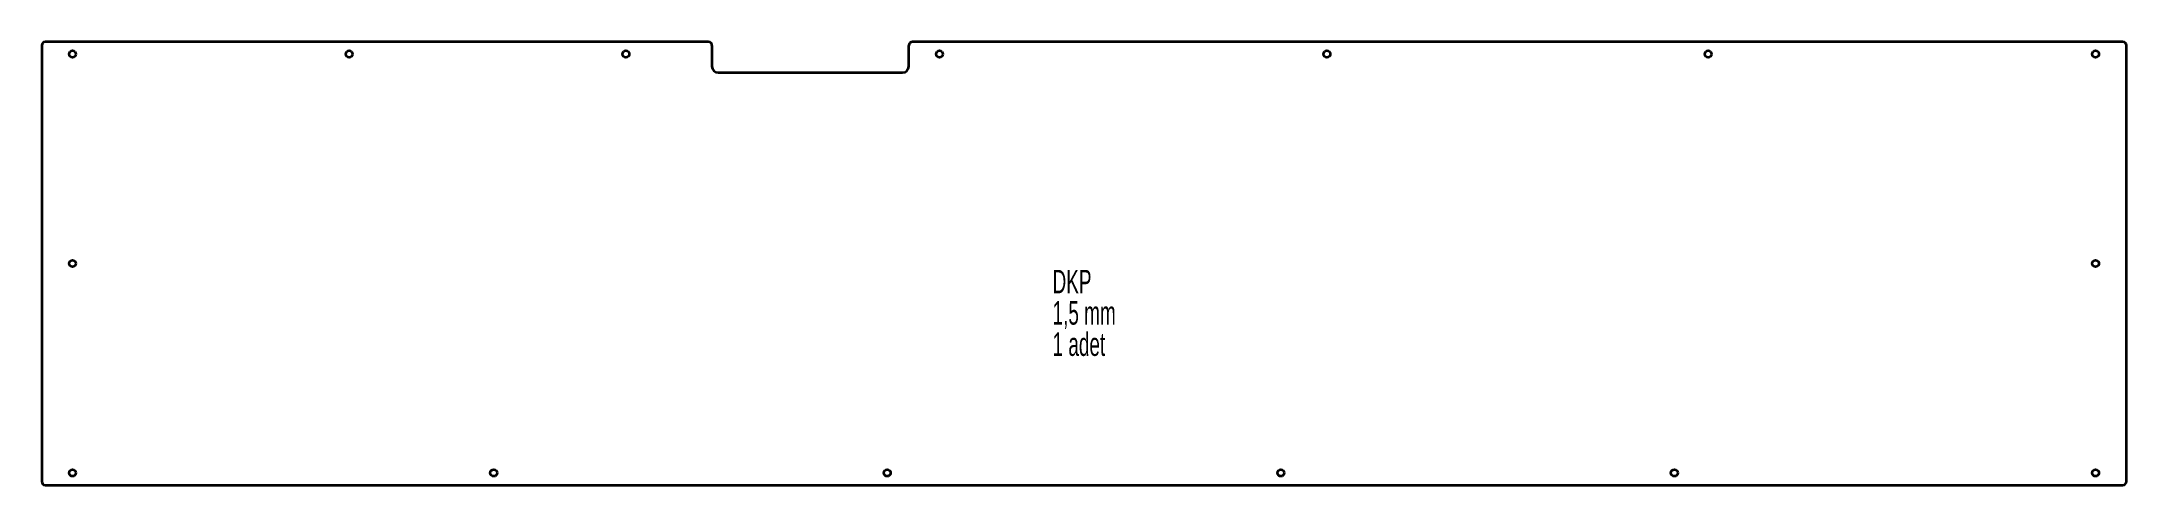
# Model space of a CAD drawing. Header units: millimetres. Extents: x -502 to 1193, y -53 to 307.
import ezdxf

# ---------------------------------------------------------------- set-up
doc = ezdxf.new("R2010")
doc.units = ezdxf.units.MM
doc.styles.add('SLDTEXTSTYLE0', font='TXT', dxfattribs={"width": 0.605})

msp = doc.modelspace()

# ---------------------------------------------------------------- linework, layer by layer
at = {"color": 7, "linetype": 'Continuous', "lineweight": 35}
for p, q in [((40.4, 306.8), (-498.6, 306.8)), ((1190.4, 306.8), (206.4, 306.8)), ((-501.6, 303.8), (-501.6, -50.2)), ((43.4, 303.8), (43.4, 286.8)), ((203.4, 286.8), (203.4, 303.8)), ((1193.4, -50.2), (1193.4, 303.8)), ((48.4, 281.8), (198.4, 281.8)), ((-498.6, -53.2), (1190.4, -53.2))]:
    msp.add_line(p, q, dxfattribs=at)
for centre in [(-476.6, 296.8), (-251.6, 296.8), (-26.6, 296.8), (228.4, 296.8), (543.4, 296.8), (853.4, 296.8), (1168.4, 296.8), (-476.6, 126.8), (1168.4, 126.8), (-476.6, -43.2), (-134.1, -43.2), (185.9, -43.2), (505.9, -43.2), (825.9, -43.2), (1168.4, -43.2)]:
    msp.add_circle(centre, 2.75, dxfattribs=at)
for centre, radius, start, end in [((-498.6, 303.8), 3, 90, 180), ((40.4, 303.8), 3, 0, 90), ((206.4, 303.8), 3, 90, 180), ((1190.4, 303.8), 3, 360, 90), ((48.4, 286.8), 5, 180, 270), ((198.4, 286.8), 5, 270, 0), ((-498.6, -50.2), 3, 180, 270), ((1190.4, -50.2), 3, 270, 0)]:
    msp.add_arc(centre, radius, start, end, dxfattribs=at)

# ---------------------------------------------------------------- texts
at = {"color": 7, "linetype": 'Continuous', "lineweight": 0, "char_height": 19.05, "attachment_point": 1, "style": 'SLDTEXTSTYLE0'}
for s, insert in [('DKP', (320.3, 121.6)), ('1,5 mm', (320.3, 96.2)), ('1 adet', (320.3, 70.8))]:
    msp.add_mtext(s, dxfattribs=dict(at, insert=insert))

doc.saveas('drawing.dxf')
